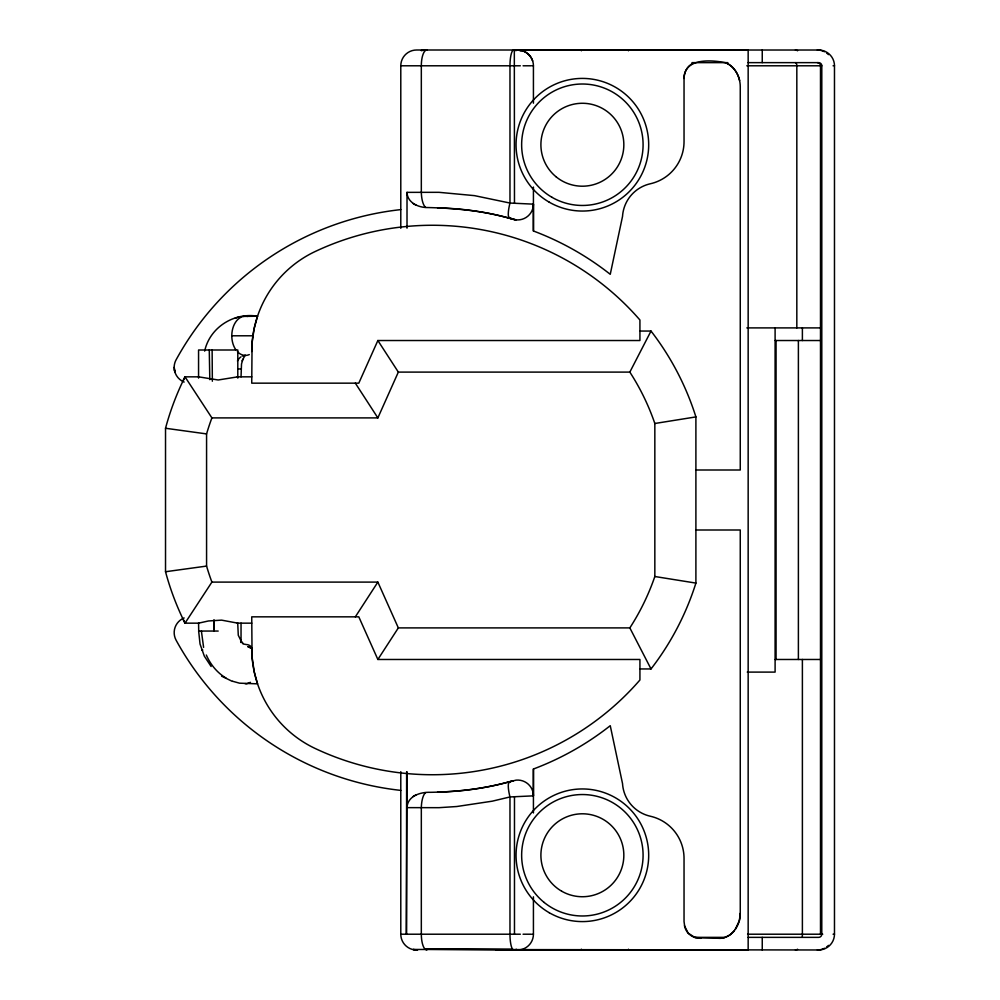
<?xml version="1.0" encoding="UTF-8"?>
<svg xmlns="http://www.w3.org/2000/svg" width="1000" height="1000" viewBox="0 0 1000 1000"><rect width="100%" height="100%" fill="white"/><g stroke="black" fill="none" stroke-linecap="round" stroke-linejoin="round"><path stroke-width="1.5" d="M198.562 378.1L198.562 350L237.8 350L237.8 378.1M237.725 623.25L238.275 635.237L241.85 642.487L240.588 641.1L243.113 643.363M406.637 771.938L406.425 934.212L407.013 771.812M820.5 934.212L820.5 65.788A3.162 3.15 -90 0 0 817.35 62.638M724.262 937.712A17.1 17.1 0 0 1 719.737 938.325L695.475 937.613A15.137 15.137 0 0 1 684.762 926.888L684.038 921.513L684.038 858.425A43.25 43.25 0 0 0 650.312 816.225A35.7 35.7 0 0 1 622.525 783.575L610.25 725.688A287.362 287.362 0 0 1 533.425 769.013L533.425 795.85L509.975 796.95L492.212 801.188L456.737 806.525L439.012 807.675L407.013 807.638C407.475 795.962 420.55 791.925 430.387 792.312C457.088 791.862 483.787 788.913 509.55 781.725L516.125 780.138A15.788 15.788 0 0 1 533.425 795.85M251.737 351.512A110.525 110.525 0 0 1 315.075 251.562A274.738 274.738 0 0 1 639.925 320L639.925 340.525L377.863 340.525L358.8 383.162L251.737 383.162L252.075 342.925L254.125 328.663L257.525 316.212C233.95 312.225 209.775 327.4 204.662 351.1M407.013 228.188L407.013 192.362L439.012 192.325L474.475 195.637L509.975 203.05L533.425 204.15L533.425 230.987A287.362 287.362 0 0 1 610.25 274.312L622.525 216.425A35.7 35.7 0 0 1 650.312 183.775A43.25 43.25 0 0 0 684.038 141.575L684.038 78.487C684.262 57.638 711.6 59.837 725.775 62.775C735.075 66.787 740.25 76.9 740.263 86.737L740.263 470L695.65 470M241.038 376.838L241.513 363.95L242.9 359.3M695.65 530L740.263 530L740.263 913.263C740.487 924.987 732.337 937.837 719.737 938.325M684.038 78.487C684.013 71.638 687.95 64.775 694.688 62.638M740.263 913.263L739.362 920.625L735.3 929.312M514.288 950L516.35 949.463L515.95 950M199.112 376.838L185.012 376.838L211.9 417.9L377.863 417.9L398.338 372.1L377.863 340.525M182.787 381.425L185.012 376.838A276.312 276.312 0 0 0 165.525 428.263L165.525 571.737A276.312 276.312 0 0 0 185.012 623.162L199.112 623.162M639.925 331.05L651.012 331.05L629.837 372.1A235.263 235.263 0 0 1 654.837 423.488L654.837 576.512A235.263 235.263 0 0 1 629.837 627.9L651.012 668.95L639.925 668.95M242.037 360.863L245.113 355.312M355.337 616.838L377.863 582.1L398.338 627.9L377.863 659.475L358.8 616.838L251.737 616.838L252.075 657.175L254.288 672.075L257.538 683.838L239.5 683.175L232.6 681.25M211.9 417.9A235.263 235.263 0 0 0 206.575 433.913L206.575 566.087A235.263 235.263 0 0 0 211.9 582.1L185.012 623.162L182.787 618.575M513.725 950L512.562 949.225A15.788 3.75 -90 0 1 509.975 934.212L509.975 796.95A15.788 3.625 74.7 0 1 508.7 782.7L509.55 781.725M734.325 930.9L730.062 934.925L725.362 937.362L694.688 937.362L688.1 933.088L684.488 925.788M416 794.85L413.137 796.475M250.438 682.337L246.562 683.825A19.613 10.15 -90 0 1 244.975 683.587M508.7 782.7L511.75 781.112M514.862 950L516.35 949.463M235.037 318.275L239.4 316.825M242.338 356.075L245.362 355.412A19.613 13.575 90 0 0 249.288 354.575M512.125 781L513.263 780.688A292.1 292.1 0 0 1 437.587 792.062M423.45 50L421.15 50.538L426.85 50M516.838 950L748.162 950L748.162 50L517.638 50L521.475 50.538L520.1 50.2A15.788 15.788 0 0 1 533.425 65.788L533.425 103.188M654.837 423.488L695.9 416.912L695.9 583.088A276.312 276.312 0 0 1 651.012 668.95M206.575 566.087L165.525 571.737M237.8 376.838L218.188 379.988L198.575 376.838M517.638 950L520.1 949.8A15.788 15.788 0 0 0 533.425 934.212L533.425 896.812M243.238 316.413L257.525 316.212M496.112 950L513.138 949.8L425.138 949.225A15.788 5.525 -90 0 1 421.325 934.212L421.325 807.85A15.788 5.525 -89 0 1 425.613 792.625M691.975 62.638L727.875 62.638M748.138 62.638L818.625 62.638A3.162 3.162 0 0 1 821.8 65.788L821.787 934.212A3.162 3.162 0 0 1 818.625 937.362L748.162 937.362M400.788 228.312L400.788 65.788L520.325 65.788M523.075 65.788L531.362 65.788M532.5 65.788L533.425 65.788M746.8 65.788L821.787 65.788M833.088 65.788L834.475 65.788L834.475 934.212A15.825 15.825 0 0 1 818.625 949.975L413.075 949.463L417.612 950M746.85 327.9L820.5 327.9M231.788 335.788L252.862 335.788M775.15 340.525L820.863 340.525M238.337 368.95L241 368.95M398.338 372.1L629.837 372.1M237.262 376.838L251.737 376.838M211.9 582.1L377.863 582.1M237.262 623.162L251.737 623.162M398.338 627.9L629.837 627.9M218.188 631.05L198.65 631.05L200.037 644.038L204.325 656.125L211.137 666.513M201.8 650L202.763 650M377.863 659.475L639.925 659.475L639.925 680A274.738 274.738 0 0 1 315.075 748.438A110.525 110.525 0 0 1 251.737 648.487L248.05 646.675L251.737 647.775M775.15 659.475L820.863 659.475M747.262 672.1L775.1 672.1L775.1 327.9M400.788 771.688L400.788 934.212L520.325 934.212M523.075 934.212L531.362 934.212M532.5 934.212L533.425 934.212M747.6 934.212L822.738 934.212M833.088 934.212L834.475 934.212M425.138 949.225L512.562 949.225M662.962 950L628.425 950L628.425 949.225M515.45 50L516.35 50.538L513.138 50.2A15.788 3.75 90 0 0 509.975 65.788L509.975 203.05A15.788 3.625 -74.7 0 0 508.7 217.3L511.337 218.775L509.55 218.275C483.025 210.7 455.475 208.25 428 207.55C418.787 207.8 407.312 202.862 407.013 192.362M700.863 938.325L694.688 937.362M165.525 428.263L206.575 433.913M237.8 623.162L221.6 620.138L208.412 620.975L198.575 623.162L198.713 631.05M695.9 583.088L654.837 576.512M517.288 50L520.75 50.538L516.712 50M520.1 50.2C525.862 51.075 530.862 55.388 532.65 60.912M425.975 949.8L426.85 950M242.975 643.925L246.562 644.587A19.613 10.15 90 0 1 250.775 646.363M511.75 218.888L516.125 219.862L513.263 219.312A292.1 292.1 0 0 0 437.587 207.938M251.737 648.012L248.05 646.675L251.737 648.25M413.175 203.55L416.05 205.175M221.637 676.175L232.387 681.388M725.362 62.638C732.975 65.512 737.875 72.812 739.625 80.538M508.7 217.3L513.263 219.312A15.788 15.788 0 0 0 533.425 204.15M514.325 50L514.475 203.25M355.337 383.162L377.863 417.9M256.95 682.05L257.387 683.388M174.375 369.837L174.95 372.25L174.175 367.362A15.788 15.788 0 0 1 176.112 359.787A292.1 292.1 0 0 1 400.788 209.613M203.6 647.362L201.388 631.05M174.175 367.362L174.562 370.812A15.788 15.788 0 0 0 184.15 382.05M209.275 350L209.8 379.663M212.125 350L212.35 381.225M802.387 328.038L802.387 340.525M802.387 659.475L802.387 934.212A15.788 6.963 -90 0 1 802.3 936.675M798.388 340.525L798.388 659.475M796.825 327.9L796.825 65.788A3.162 1.388 -90 0 0 795.425 62.638M776.062 340.525L776.062 659.475M762.25 50L762.25 62.638M762.25 937.362L762.25 950M628.425 50L628.425 50.775M581.362 50L581.362 50.775M581.362 949.225L581.362 950M533.425 187.05L533.425 230.987M533.425 769.013L533.425 812.95M514.475 796.75L514.475 934.212M241.038 623.162L241.038 642.55M565.575 950A15.788 15.788 0 0 1 563.112 949.8M828.475 945.375A15.788 15.725 -90 0 1 826.6 946.988M824.5 948.275A15.788 15.725 -90 0 1 817.35 950M797.575 949.225A15.788 6.963 -90 0 1 795.425 950M563.112 50.2A15.788 15.788 0 0 1 565.575 50M834.488 65.788A15.825 15.825 0 0 0 818.625 50.025L416.575 50A15.788 15.788 0 0 0 400.788 65.788M795.425 50A15.788 6.963 -90 0 1 797.575 50.775M817.35 50A15.788 15.725 -90 0 1 824.5 51.725M826.6 53.012A15.788 15.725 -90 0 1 828.475 54.625M226.05 678.075A52.775 45.163 -90 0 1 206.312 655.013M245.362 355.412A19.613 13.575 -90 0 1 237.387 351.662M235.763 349.663A19.613 13.575 -90 0 1 232.825 328.288A19.613 13.575 -90 0 1 245.362 316.175A19.613 13.575 90 0 1 247.65 316.45M237.45 360.988A13.537 9.775 -90 0 1 240.925 356.887M184.15 617.95A15.788 15.788 0 0 0 176.112 640.212A292.1 292.1 0 0 0 400.788 790.387M651.012 331.05A276.312 276.312 0 0 1 695.9 416.912M425.613 207.375A15.788 5.525 89 0 1 421.325 192.15L421.325 65.788A15.788 5.525 -90 0 1 425.975 50.2M416.575 950A15.788 15.788 0 0 1 400.788 934.212M214.188 631.05L213.988 620.125L214.188 631.05M561.638 891.175A41.463 41.463 0 0 0 623.837 855.263A41.463 41.463 0 0 0 561.638 819.35A41.463 41.463 0 0 0 561.638 891.175M544.163 902.45A60.712 60.712 0 0 0 642.337 864.762A60.712 60.712 0 0 0 560.612 798.575A60.712 60.712 0 0 0 544.163 902.45M549.212 912.7A66.312 66.312 0 0 0 648.688 855.263A66.312 66.312 0 0 0 549.212 797.837A66.312 66.312 0 0 0 549.212 912.7M556.275 176.962A41.463 41.463 0 0 0 623.325 151.225A41.463 41.463 0 0 0 567.513 106.025A41.463 41.463 0 0 0 556.275 176.962M552.013 197.325A60.712 60.712 0 0 0 643.088 144.738A60.712 60.712 0 0 0 552.013 92.15A60.712 60.712 0 0 0 552.013 197.325M549.212 202.162A66.312 66.312 0 0 0 648.688 144.738A66.312 66.312 0 0 0 549.212 87.3A66.312 66.312 0 0 0 549.212 202.162"/></g></svg>
